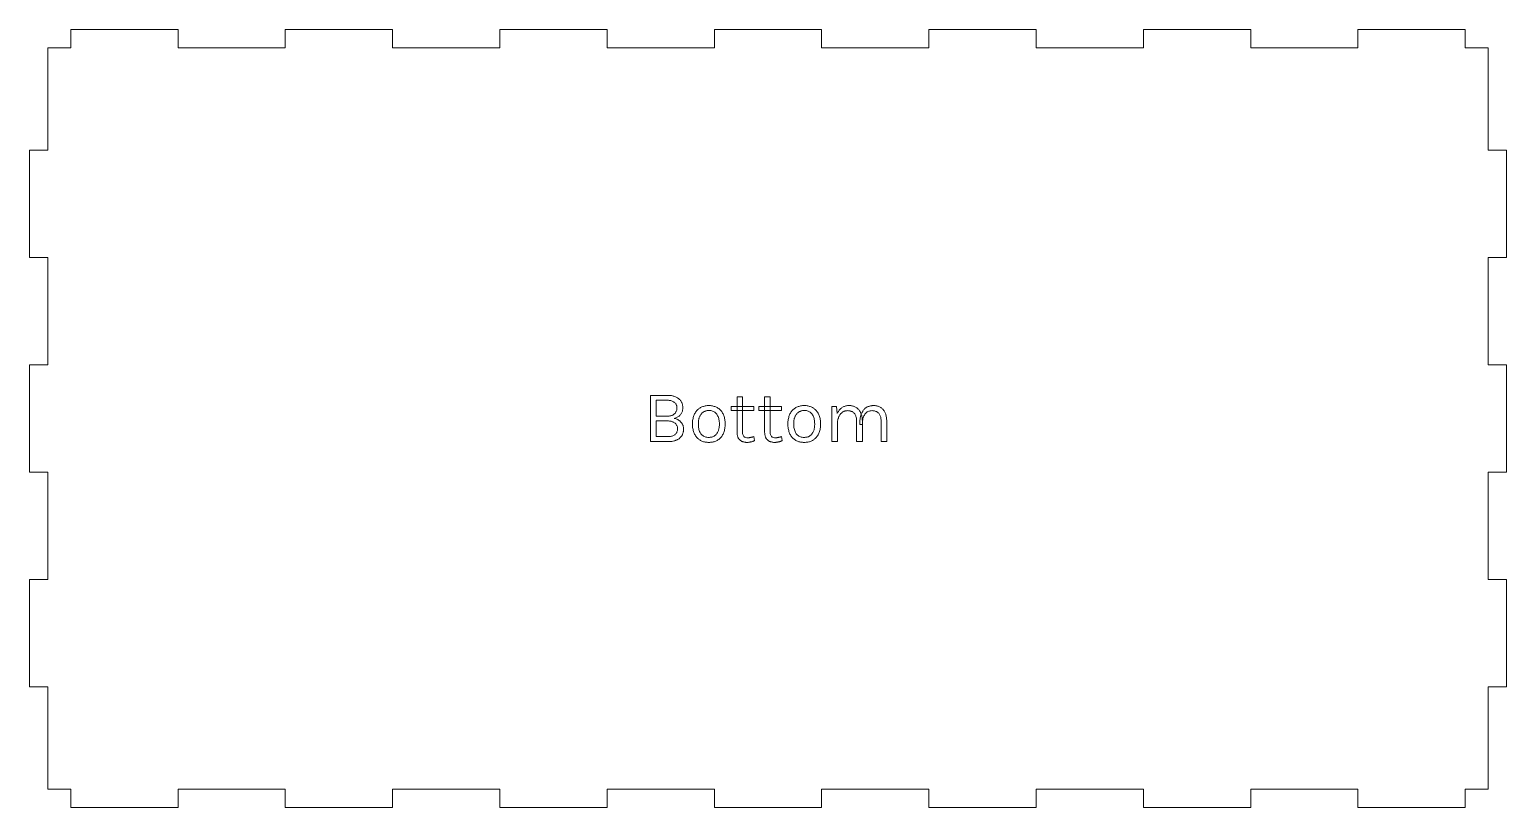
# Model space of a CAD drawing. Extents: x 0 to 19.1, y 0 to 10.4.
# Drawn here: x 9.62 to 19.12, y 0 to 5 of the extents above; entities that cross this region are included whole.
import ezdxf

# ---------------------------------------------------------------- set-up
doc = ezdxf.new("R2010")
doc.units = 0
doc.layers.get('0').update_dxf_attribs({"lineweight": 0})

msp = doc.modelspace()

# ---------------------------------------------------------------- linework, layer by layer
for p, q in [((10.573, 5), (9.883, 5)), ((9.883, 5), (9.883, 4.882)), ((10.573, 4.882), (10.573, 5)), ((11.953, 5), (11.263, 5)), ((11.263, 5), (11.263, 4.882)), ((11.953, 4.882), (11.953, 5)), ((13.333, 5), (12.643, 5)), ((12.643, 5), (12.643, 4.882)), ((13.333, 4.882), (13.333, 5)), ((14.713, 5), (14.023, 5)), ((14.023, 5), (14.023, 4.882)), ((14.713, 4.882), (14.713, 5)), ((16.093, 5), (15.403, 5)), ((15.403, 5), (15.403, 4.882)), ((16.093, 4.882), (16.093, 5)), ((17.473, 5), (16.783, 5)), ((16.783, 5), (16.783, 4.882)), ((17.473, 4.882), (17.473, 5)), ((18.853, 5), (18.163, 5)), ((18.163, 5), (18.163, 4.882)), ((18.853, 4.882), (18.853, 5)), ((9.883, 4.882), (9.736, 4.882)), ((9.736, 4.882), (9.736, 4.225)), ((11.263, 4.882), (10.573, 4.882)), ((12.643, 4.882), (11.953, 4.882)), ((14.023, 4.882), (13.333, 4.882)), ((15.403, 4.882), (14.713, 4.882)), ((16.783, 4.882), (16.093, 4.882)), ((18.163, 4.882), (17.473, 4.882)), ((19, 4.882), (18.853, 4.882)), ((19, 4.225), (19, 4.882)), ((9.736, 4.225), (9.618, 4.225)), ((9.618, 4.225), (9.618, 3.535)), ((19.118, 4.225), (19, 4.225)), ((19.118, 3.535), (19.118, 4.225)), ((9.618, 3.535), (9.736, 3.535)), ((9.736, 3.535), (9.736, 2.845)), ((19, 2.845), (19, 3.535)), ((19, 3.535), (19.118, 3.535)), ((9.736, 2.845), (9.618, 2.845)), ((9.618, 2.845), (9.618, 2.155)), ((19.118, 2.845), (19, 2.845)), ((19.118, 2.155), (19.118, 2.845)), ((13.612, 2.352), (13.612, 2.648)), ((13.612, 2.648), (13.723, 2.648)), ((13.722, 2.617), (13.649, 2.617)), ((13.649, 2.617), (13.649, 2.516)), ((13.728, 2.617), (13.722, 2.617)), ((13.722, 2.617), (13.722, 2.617)), ((13.722, 2.617), (13.722, 2.617)), ((13.723, 2.648), (13.73, 2.648)), ((13.733, 2.616), (13.728, 2.617)), ((13.73, 2.648), (13.736, 2.648)), ((13.738, 2.616), (13.733, 2.616)), ((13.736, 2.648), (13.742, 2.647)), ((13.743, 2.615), (13.738, 2.616)), ((13.742, 2.647), (13.748, 2.647)), ((13.747, 2.613), (13.743, 2.615)), ((13.752, 2.612), (13.747, 2.613)), ((13.748, 2.647), (13.753, 2.646)), ((13.756, 2.61), (13.752, 2.612)), ((13.753, 2.646), (13.758, 2.644)), ((13.76, 2.608), (13.756, 2.61)), ((13.758, 2.644), (13.763, 2.643)), ((13.763, 2.606), (13.76, 2.608)), ((13.763, 2.643), (13.768, 2.641)), ((13.766, 2.604), (13.763, 2.606)), ((13.769, 2.601), (13.766, 2.604)), ((13.768, 2.641), (13.773, 2.64)), ((13.772, 2.598), (13.769, 2.601)), ((13.775, 2.595), (13.772, 2.598)), ((13.773, 2.64), (13.777, 2.638)), ((13.777, 2.592), (13.775, 2.595)), ((13.777, 2.638), (13.782, 2.635)), ((13.778, 2.588), (13.777, 2.592)), ((13.78, 2.584), (13.778, 2.588)), ((13.781, 2.581), (13.78, 2.584)), ((13.782, 2.576), (13.781, 2.581)), ((13.782, 2.635), (13.786, 2.633)), ((13.782, 2.572), (13.782, 2.576)), ((13.782, 2.568), (13.782, 2.572)), ((13.782, 2.563), (13.782, 2.568)), ((13.782, 2.568), (13.782, 2.568)), ((13.786, 2.633), (13.789, 2.631)), ((13.789, 2.631), (13.793, 2.628)), ((13.793, 2.628), (13.796, 2.625)), ((13.796, 2.625), (13.799, 2.622)), ((13.799, 2.622), (13.802, 2.619)), ((13.802, 2.619), (13.805, 2.616)), ((13.805, 2.616), (13.807, 2.613)), ((13.807, 2.613), (13.809, 2.609)), ((13.809, 2.609), (13.812, 2.606)), ((13.812, 2.606), (13.813, 2.602)), ((13.813, 2.602), (13.815, 2.598)), ((13.815, 2.598), (13.816, 2.595)), ((13.816, 2.595), (13.817, 2.591)), ((13.817, 2.591), (13.818, 2.587)), ((13.818, 2.587), (13.819, 2.583)), ((13.819, 2.583), (13.82, 2.579)), ((13.82, 2.579), (13.82, 2.575)), ((13.82, 2.575), (13.82, 2.571)), ((13.82, 2.571), (13.82, 2.571)), ((13.82, 2.571), (13.82, 2.566)), ((13.82, 2.566), (13.82, 2.561)), ((13.924, 2.564), (13.929, 2.567)), ((13.929, 2.567), (13.933, 2.57)), ((13.933, 2.57), (13.938, 2.572)), ((13.938, 2.572), (13.943, 2.575)), ((13.943, 2.575), (13.948, 2.577)), ((13.948, 2.577), (13.953, 2.578)), ((13.953, 2.578), (13.959, 2.58)), ((13.959, 2.58), (13.964, 2.581)), ((13.964, 2.581), (13.97, 2.582)), ((13.97, 2.582), (13.976, 2.583)), ((13.976, 2.583), (13.982, 2.583)), ((13.982, 2.583), (13.988, 2.583)), ((13.988, 2.583), (13.988, 2.583)), ((13.988, 2.583), (13.994, 2.583)), ((13.994, 2.583), (13.999, 2.583)), ((13.999, 2.583), (14.005, 2.582)), ((14.005, 2.582), (14.011, 2.581)), ((14.011, 2.581), (14.016, 2.58)), ((14.016, 2.58), (14.022, 2.578)), ((14.022, 2.578), (14.027, 2.577)), ((14.027, 2.577), (14.032, 2.575)), ((14.032, 2.575), (14.037, 2.572)), ((14.037, 2.572), (14.042, 2.57)), ((14.042, 2.57), (14.046, 2.567)), ((14.046, 2.567), (14.051, 2.564)), ((14.132, 2.552), (14.132, 2.577)), ((14.132, 2.577), (14.277, 2.577)), ((14.169, 2.41), (14.169, 2.64)), ((14.169, 2.64), (14.205, 2.64)), ((14.205, 2.64), (14.205, 2.411)), ((14.277, 2.577), (14.277, 2.552)), ((14.31, 2.552), (14.31, 2.577)), ((14.31, 2.577), (14.454, 2.577)), ((14.346, 2.41), (14.346, 2.64)), ((14.346, 2.64), (14.383, 2.64)), ((14.383, 2.64), (14.383, 2.411)), ((14.454, 2.577), (14.454, 2.552)), ((14.538, 2.564), (14.542, 2.567)), ((14.542, 2.567), (14.547, 2.57)), ((14.547, 2.57), (14.552, 2.572)), ((14.552, 2.572), (14.557, 2.575)), ((14.557, 2.575), (14.562, 2.577)), ((14.562, 2.577), (14.567, 2.578)), ((14.567, 2.578), (14.572, 2.58)), ((14.572, 2.58), (14.578, 2.581)), ((14.578, 2.581), (14.583, 2.582)), ((14.583, 2.582), (14.589, 2.583)), ((14.589, 2.583), (14.595, 2.583)), ((14.595, 2.583), (14.601, 2.583)), ((14.601, 2.583), (14.601, 2.583)), ((14.601, 2.583), (14.607, 2.583)), ((14.607, 2.583), (14.613, 2.583)), ((14.613, 2.583), (14.619, 2.582)), ((14.619, 2.582), (14.624, 2.581)), ((14.624, 2.581), (14.63, 2.58)), ((14.63, 2.58), (14.635, 2.578)), ((14.635, 2.578), (14.64, 2.577)), ((14.64, 2.577), (14.645, 2.575)), ((14.645, 2.575), (14.65, 2.572)), ((14.65, 2.572), (14.655, 2.57)), ((14.655, 2.57), (14.66, 2.567)), ((14.66, 2.567), (14.664, 2.564)), ((14.778, 2.352), (14.778, 2.577)), ((14.778, 2.577), (14.809, 2.577)), ((14.809, 2.577), (14.813, 2.532)), ((14.836, 2.564), (14.84, 2.567)), ((14.84, 2.567), (14.843, 2.57)), ((14.843, 2.57), (14.847, 2.572)), ((14.847, 2.572), (14.851, 2.575)), ((14.851, 2.575), (14.856, 2.577)), ((14.856, 2.577), (14.86, 2.578)), ((14.86, 2.578), (14.864, 2.58)), ((14.864, 2.58), (14.869, 2.581)), ((14.869, 2.581), (14.874, 2.582)), ((14.874, 2.582), (14.879, 2.583)), ((14.879, 2.583), (14.884, 2.583)), ((14.884, 2.583), (14.889, 2.583)), ((14.889, 2.583), (14.889, 2.583)), ((14.889, 2.583), (14.895, 2.583)), ((14.895, 2.583), (14.9, 2.583)), ((14.9, 2.583), (14.905, 2.582)), ((14.905, 2.582), (14.91, 2.581)), ((14.91, 2.581), (14.914, 2.58)), ((14.914, 2.58), (14.919, 2.579)), ((14.919, 2.579), (14.923, 2.577)), ((14.923, 2.577), (14.927, 2.576)), ((14.927, 2.576), (14.931, 2.573)), ((14.931, 2.573), (14.935, 2.571)), ((14.935, 2.571), (14.939, 2.569)), ((14.939, 2.569), (14.942, 2.566)), ((14.942, 2.566), (14.946, 2.563)), ((14.991, 2.564), (14.994, 2.566)), ((14.994, 2.566), (14.997, 2.568)), ((14.997, 2.568), (15, 2.57)), ((15, 2.57), (15.003, 2.572)), ((15.003, 2.572), (15.006, 2.574)), ((15.006, 2.574), (15.009, 2.576)), ((15.009, 2.576), (15.013, 2.577)), ((15.013, 2.577), (15.016, 2.578)), ((15.016, 2.578), (15.02, 2.579)), ((15.02, 2.579), (15.023, 2.58)), ((15.023, 2.58), (15.027, 2.581)), ((15.027, 2.581), (15.031, 2.582)), ((15.031, 2.582), (15.035, 2.582)), ((15.035, 2.582), (15.039, 2.583)), ((15.039, 2.583), (15.043, 2.583)), ((15.043, 2.583), (15.047, 2.583)), ((15.047, 2.583), (15.047, 2.583)), ((15.047, 2.583), (15.052, 2.583)), ((15.052, 2.583), (15.057, 2.583)), ((15.057, 2.583), (15.062, 2.582)), ((15.062, 2.582), (15.067, 2.581)), ((15.067, 2.581), (15.072, 2.58)), ((15.072, 2.58), (15.076, 2.579)), ((15.076, 2.579), (15.08, 2.577)), ((15.08, 2.577), (15.085, 2.576)), ((15.085, 2.576), (15.089, 2.573)), ((15.089, 2.573), (15.093, 2.571)), ((15.093, 2.571), (15.096, 2.569)), ((15.096, 2.569), (15.1, 2.566)), ((15.1, 2.566), (15.103, 2.563)), ((13.649, 2.516), (13.722, 2.516)), ((13.649, 2.484), (13.649, 2.384)), ((13.723, 2.484), (13.649, 2.484)), ((13.649, 2.484), (13.649, 2.484)), ((13.722, 2.516), (13.727, 2.516)), ((13.729, 2.484), (13.723, 2.484)), ((13.723, 2.484), (13.723, 2.484)), ((13.727, 2.516), (13.732, 2.516)), ((13.735, 2.483), (13.729, 2.484)), ((13.732, 2.516), (13.737, 2.517)), ((13.74, 2.483), (13.735, 2.483)), ((13.737, 2.517), (13.742, 2.518)), ((13.745, 2.482), (13.74, 2.483)), ((13.742, 2.518), (13.747, 2.519)), ((13.75, 2.481), (13.745, 2.482)), ((13.747, 2.519), (13.751, 2.52)), ((13.755, 2.479), (13.75, 2.481)), ((13.751, 2.52), (13.755, 2.522)), ((13.755, 2.522), (13.759, 2.524)), ((13.759, 2.477), (13.755, 2.479)), ((13.759, 2.524), (13.763, 2.527)), ((13.763, 2.475), (13.759, 2.477)), ((13.763, 2.527), (13.766, 2.529)), ((13.767, 2.473), (13.763, 2.475)), ((13.769, 2.502), (13.764, 2.501)), ((13.764, 2.501), (13.764, 2.501)), ((13.764, 2.501), (13.767, 2.5)), ((13.766, 2.529), (13.769, 2.532)), ((13.767, 2.5), (13.771, 2.5)), ((13.77, 2.47), (13.767, 2.473)), ((13.769, 2.532), (13.772, 2.535)), ((13.775, 2.504), (13.769, 2.502)), ((13.773, 2.468), (13.77, 2.47)), ((13.771, 2.5), (13.774, 2.499)), ((13.772, 2.535), (13.774, 2.538)), ((13.774, 2.538), (13.776, 2.542)), ((13.774, 2.499), (13.778, 2.498)), ((13.78, 2.506), (13.775, 2.504)), ((13.776, 2.542), (13.778, 2.546)), ((13.778, 2.546), (13.78, 2.55)), ((13.778, 2.498), (13.781, 2.496)), ((13.78, 2.55), (13.781, 2.554)), ((13.784, 2.508), (13.78, 2.506)), ((13.781, 2.554), (13.782, 2.558)), ((13.781, 2.496), (13.784, 2.495)), ((13.782, 2.558), (13.782, 2.563)), ((13.789, 2.511), (13.784, 2.508)), ((13.784, 2.495), (13.787, 2.493)), ((13.787, 2.493), (13.79, 2.492)), ((13.793, 2.513), (13.789, 2.511)), ((13.79, 2.492), (13.793, 2.49)), ((13.796, 2.516), (13.793, 2.513)), ((13.793, 2.49), (13.796, 2.488)), ((13.8, 2.52), (13.796, 2.516)), ((13.796, 2.488), (13.799, 2.486)), ((13.799, 2.486), (13.801, 2.484)), ((13.803, 2.523), (13.8, 2.52)), ((13.801, 2.484), (13.804, 2.482)), ((13.806, 2.527), (13.803, 2.523)), ((13.804, 2.482), (13.806, 2.479)), ((13.809, 2.53), (13.806, 2.527)), ((13.806, 2.479), (13.808, 2.477)), ((13.808, 2.477), (13.81, 2.474)), ((13.811, 2.534), (13.809, 2.53)), ((13.81, 2.474), (13.812, 2.472)), ((13.813, 2.538), (13.811, 2.534)), ((13.812, 2.472), (13.814, 2.469)), ((13.815, 2.543), (13.813, 2.538)), ((13.817, 2.547), (13.815, 2.543)), ((13.818, 2.552), (13.817, 2.547)), ((13.819, 2.556), (13.818, 2.552)), ((13.82, 2.561), (13.819, 2.556)), ((13.882, 2.472), (13.883, 2.48)), ((13.882, 2.465), (13.882, 2.472)), ((13.883, 2.487), (13.884, 2.494)), ((13.883, 2.48), (13.883, 2.487)), ((13.884, 2.494), (13.886, 2.5)), ((13.886, 2.5), (13.887, 2.507)), ((13.887, 2.507), (13.889, 2.513)), ((13.889, 2.513), (13.891, 2.519)), ((13.891, 2.519), (13.893, 2.524)), ((13.893, 2.524), (13.896, 2.53)), ((13.896, 2.53), (13.899, 2.535)), ((13.899, 2.535), (13.902, 2.54)), ((13.902, 2.54), (13.905, 2.545)), ((13.905, 2.545), (13.909, 2.549)), ((13.909, 2.549), (13.912, 2.553)), ((13.912, 2.553), (13.916, 2.557)), ((13.916, 2.557), (13.92, 2.56)), ((13.92, 2.56), (13.924, 2.564)), ((13.921, 2.48), (13.92, 2.475)), ((13.92, 2.475), (13.92, 2.47)), ((13.92, 2.47), (13.92, 2.465)), ((13.922, 2.49), (13.921, 2.485)), ((13.921, 2.485), (13.921, 2.48)), ((13.923, 2.494), (13.922, 2.49)), ((13.924, 2.499), (13.923, 2.494)), ((13.925, 2.503), (13.924, 2.499)), ((13.926, 2.507), (13.925, 2.503)), ((13.928, 2.511), (13.926, 2.507)), ((13.93, 2.515), (13.928, 2.511)), ((13.931, 2.518), (13.93, 2.515)), ((13.933, 2.522), (13.931, 2.518)), ((13.935, 2.525), (13.933, 2.522)), ((13.938, 2.528), (13.935, 2.525)), ((13.94, 2.531), (13.938, 2.528)), ((13.943, 2.534), (13.94, 2.531)), ((13.945, 2.536), (13.943, 2.534)), ((13.948, 2.539), (13.945, 2.536)), ((13.951, 2.541), (13.948, 2.539)), ((13.954, 2.543), (13.951, 2.541)), ((13.957, 2.545), (13.954, 2.543)), ((13.961, 2.546), (13.957, 2.545)), ((13.964, 2.548), (13.961, 2.546)), ((13.968, 2.549), (13.964, 2.548)), ((13.972, 2.55), (13.968, 2.549)), ((13.976, 2.551), (13.972, 2.55)), ((13.98, 2.551), (13.976, 2.551)), ((13.984, 2.551), (13.98, 2.551)), ((13.989, 2.551), (13.984, 2.551)), ((13.995, 2.551), (13.989, 2.551)), ((13.989, 2.551), (13.989, 2.551)), ((14.001, 2.551), (13.995, 2.551)), ((14.007, 2.549), (14.001, 2.551)), ((14.012, 2.548), (14.007, 2.549)), ((14.018, 2.546), (14.012, 2.548)), ((14.022, 2.543), (14.018, 2.546)), ((14.027, 2.54), (14.022, 2.543)), ((14.031, 2.537), (14.027, 2.54)), ((14.035, 2.533), (14.031, 2.537)), ((14.038, 2.528), (14.035, 2.533)), ((14.042, 2.523), (14.038, 2.528)), ((14.044, 2.518), (14.042, 2.523)), ((14.047, 2.513), (14.044, 2.518)), ((14.049, 2.507), (14.047, 2.513)), ((14.051, 2.501), (14.049, 2.507)), ((14.051, 2.564), (14.055, 2.56)), ((14.052, 2.494), (14.051, 2.501)), ((14.054, 2.487), (14.052, 2.494)), ((14.054, 2.48), (14.054, 2.487)), ((14.055, 2.472), (14.054, 2.48)), ((14.055, 2.56), (14.059, 2.557)), ((14.055, 2.465), (14.055, 2.472)), ((14.059, 2.557), (14.063, 2.553)), ((14.063, 2.553), (14.066, 2.549)), ((14.066, 2.549), (14.07, 2.545)), ((14.07, 2.545), (14.073, 2.54)), ((14.073, 2.54), (14.076, 2.535)), ((14.076, 2.535), (14.079, 2.53)), ((14.079, 2.53), (14.081, 2.524)), ((14.081, 2.524), (14.084, 2.519)), ((14.084, 2.519), (14.086, 2.513)), ((14.086, 2.513), (14.088, 2.507)), ((14.088, 2.507), (14.089, 2.5)), ((14.089, 2.5), (14.09, 2.494)), ((14.09, 2.494), (14.091, 2.487)), ((14.091, 2.487), (14.092, 2.48)), ((14.092, 2.48), (14.092, 2.472)), ((14.092, 2.472), (14.092, 2.465)), ((14.277, 2.552), (14.132, 2.552)), ((14.277, 2.552), (14.277, 2.552)), ((14.454, 2.552), (14.31, 2.552)), ((14.454, 2.552), (14.454, 2.552)), ((14.496, 2.48), (14.497, 2.487)), ((14.496, 2.472), (14.496, 2.48)), ((14.496, 2.465), (14.496, 2.472)), ((14.497, 2.487), (14.498, 2.494)), ((14.498, 2.494), (14.499, 2.5)), ((14.499, 2.5), (14.501, 2.507)), ((14.501, 2.507), (14.502, 2.513)), ((14.502, 2.513), (14.504, 2.519)), ((14.504, 2.519), (14.507, 2.524)), ((14.507, 2.524), (14.509, 2.53)), ((14.509, 2.53), (14.512, 2.535)), ((14.512, 2.535), (14.515, 2.54)), ((14.515, 2.54), (14.519, 2.545)), ((14.519, 2.545), (14.522, 2.549)), ((14.522, 2.549), (14.526, 2.553)), ((14.526, 2.553), (14.529, 2.557)), ((14.529, 2.557), (14.534, 2.56)), ((14.534, 2.56), (14.538, 2.564)), ((14.535, 2.485), (14.534, 2.48)), ((14.534, 2.48), (14.534, 2.475)), ((14.534, 2.475), (14.534, 2.47)), ((14.534, 2.47), (14.534, 2.465)), ((14.536, 2.494), (14.535, 2.49)), ((14.535, 2.49), (14.535, 2.485)), ((14.537, 2.499), (14.536, 2.494)), ((14.539, 2.503), (14.537, 2.499)), ((14.54, 2.507), (14.539, 2.503)), ((14.541, 2.511), (14.54, 2.507)), ((14.543, 2.515), (14.541, 2.511)), ((14.545, 2.518), (14.543, 2.515)), ((14.547, 2.522), (14.545, 2.518)), ((14.549, 2.525), (14.547, 2.522)), ((14.551, 2.528), (14.549, 2.525)), ((14.554, 2.531), (14.551, 2.528)), ((14.556, 2.534), (14.554, 2.531)), ((14.559, 2.536), (14.556, 2.534)), ((14.562, 2.539), (14.559, 2.536)), ((14.565, 2.541), (14.562, 2.539)), ((14.568, 2.543), (14.565, 2.541)), ((14.571, 2.545), (14.568, 2.543)), ((14.574, 2.546), (14.571, 2.545)), ((14.578, 2.548), (14.574, 2.546)), ((14.582, 2.549), (14.578, 2.548)), ((14.585, 2.55), (14.582, 2.549)), ((14.589, 2.551), (14.585, 2.55)), ((14.593, 2.551), (14.589, 2.551)), ((14.598, 2.551), (14.593, 2.551)), ((14.602, 2.551), (14.598, 2.551)), ((14.608, 2.551), (14.602, 2.551)), ((14.602, 2.551), (14.602, 2.551)), ((14.615, 2.551), (14.608, 2.551)), ((14.62, 2.549), (14.615, 2.551)), ((14.626, 2.548), (14.62, 2.549)), ((14.631, 2.546), (14.626, 2.548)), ((14.636, 2.543), (14.631, 2.546)), ((14.64, 2.54), (14.636, 2.543)), ((14.644, 2.537), (14.64, 2.54)), ((14.648, 2.533), (14.644, 2.537)), ((14.652, 2.528), (14.648, 2.533)), ((14.655, 2.523), (14.652, 2.528)), ((14.658, 2.518), (14.655, 2.523)), ((14.66, 2.513), (14.658, 2.518)), ((14.663, 2.507), (14.66, 2.513)), ((14.664, 2.501), (14.663, 2.507)), ((14.664, 2.564), (14.668, 2.56)), ((14.666, 2.494), (14.664, 2.501)), ((14.667, 2.487), (14.666, 2.494)), ((14.668, 2.48), (14.667, 2.487)), ((14.668, 2.56), (14.672, 2.557)), ((14.668, 2.472), (14.668, 2.48)), ((14.669, 2.465), (14.668, 2.472)), ((14.672, 2.557), (14.676, 2.553)), ((14.676, 2.553), (14.68, 2.549)), ((14.68, 2.549), (14.683, 2.545)), ((14.683, 2.545), (14.687, 2.54)), ((14.687, 2.54), (14.69, 2.535)), ((14.69, 2.535), (14.692, 2.53)), ((14.692, 2.53), (14.695, 2.524)), ((14.695, 2.524), (14.697, 2.519)), ((14.697, 2.519), (14.699, 2.513)), ((14.699, 2.513), (14.701, 2.507)), ((14.701, 2.507), (14.703, 2.5)), ((14.703, 2.5), (14.704, 2.494)), ((14.704, 2.494), (14.705, 2.487)), ((14.705, 2.487), (14.705, 2.48)), ((14.705, 2.48), (14.706, 2.472)), ((14.706, 2.472), (14.706, 2.465)), ((14.813, 2.532), (14.816, 2.537)), ((14.815, 2.47), (14.814, 2.464)), ((14.816, 2.48), (14.815, 2.475)), ((14.815, 2.475), (14.815, 2.47)), ((14.816, 2.537), (14.818, 2.541)), ((14.817, 2.49), (14.816, 2.485)), ((14.816, 2.485), (14.816, 2.48)), ((14.818, 2.495), (14.817, 2.49)), ((14.818, 2.541), (14.821, 2.546)), ((14.82, 2.499), (14.818, 2.495)), ((14.821, 2.503), (14.82, 2.499)), ((14.821, 2.546), (14.823, 2.55)), ((14.822, 2.508), (14.821, 2.503)), ((14.824, 2.512), (14.822, 2.508)), ((14.823, 2.55), (14.826, 2.554)), ((14.826, 2.516), (14.824, 2.512)), ((14.826, 2.554), (14.829, 2.558)), ((14.828, 2.519), (14.826, 2.516)), ((14.83, 2.523), (14.828, 2.519)), ((14.829, 2.558), (14.833, 2.561)), ((14.832, 2.526), (14.83, 2.523)), ((14.835, 2.529), (14.832, 2.526)), ((14.833, 2.561), (14.836, 2.564)), ((14.837, 2.532), (14.835, 2.529)), ((14.84, 2.535), (14.837, 2.532)), ((14.842, 2.537), (14.84, 2.535)), ((14.845, 2.539), (14.842, 2.537)), ((14.848, 2.542), (14.845, 2.539)), ((14.851, 2.543), (14.848, 2.542)), ((14.855, 2.545), (14.851, 2.543)), ((14.858, 2.547), (14.855, 2.545)), ((14.862, 2.548), (14.858, 2.547)), ((14.865, 2.549), (14.862, 2.548)), ((14.869, 2.55), (14.865, 2.549)), ((14.873, 2.55), (14.869, 2.55)), ((14.877, 2.55), (14.873, 2.55)), ((14.881, 2.551), (14.877, 2.55)), ((14.886, 2.55), (14.881, 2.551)), ((14.881, 2.551), (14.881, 2.551)), ((14.891, 2.55), (14.886, 2.55)), ((14.896, 2.549), (14.891, 2.55)), ((14.9, 2.548), (14.896, 2.549)), ((14.904, 2.546), (14.9, 2.548)), ((14.909, 2.544), (14.904, 2.546)), ((14.912, 2.542), (14.909, 2.544)), ((14.916, 2.54), (14.912, 2.542)), ((14.919, 2.537), (14.916, 2.54)), ((14.923, 2.534), (14.919, 2.537)), ((14.926, 2.53), (14.923, 2.534)), ((14.928, 2.526), (14.926, 2.53)), ((14.931, 2.522), (14.928, 2.526)), ((14.933, 2.518), (14.931, 2.522)), ((14.934, 2.513), (14.933, 2.518)), ((14.936, 2.508), (14.934, 2.513)), ((14.937, 2.502), (14.936, 2.508)), ((14.938, 2.497), (14.937, 2.502)), ((14.938, 2.491), (14.938, 2.497)), ((14.938, 2.484), (14.938, 2.491)), ((14.938, 2.352), (14.938, 2.484)), ((14.946, 2.563), (14.949, 2.56)), ((14.949, 2.56), (14.952, 2.557)), ((14.952, 2.557), (14.955, 2.553)), ((14.955, 2.553), (14.957, 2.549)), ((14.957, 2.549), (14.96, 2.546)), ((14.958, 2.484), (14.959, 2.49)), ((14.958, 2.479), (14.958, 2.484)), ((14.958, 2.473), (14.958, 2.479)), ((14.958, 2.467), (14.958, 2.473)), ((14.959, 2.49), (14.96, 2.495)), ((14.96, 2.546), (14.962, 2.541)), ((14.96, 2.5), (14.961, 2.505)), ((14.96, 2.495), (14.96, 2.5)), ((14.961, 2.505), (14.962, 2.51)), ((14.962, 2.541), (14.964, 2.537)), ((14.962, 2.51), (14.964, 2.515)), ((14.964, 2.537), (14.966, 2.533)), ((14.964, 2.515), (14.965, 2.519)), ((14.965, 2.519), (14.966, 2.524)), ((14.966, 2.533), (14.968, 2.528)), ((14.966, 2.524), (14.968, 2.528)), ((14.968, 2.528), (14.969, 2.532)), ((14.968, 2.528), (14.97, 2.523)), ((14.969, 2.532), (14.971, 2.536)), ((14.97, 2.523), (14.971, 2.518)), ((14.971, 2.536), (14.973, 2.539)), ((14.971, 2.518), (14.972, 2.513)), ((14.972, 2.513), (14.973, 2.507)), ((14.973, 2.539), (14.975, 2.543)), ((14.973, 2.507), (14.974, 2.502)), ((14.974, 2.502), (14.974, 2.496)), ((14.974, 2.496), (14.974, 2.49)), ((14.974, 2.49), (14.975, 2.484)), ((14.975, 2.543), (14.977, 2.546)), ((14.976, 2.485), (14.975, 2.477)), ((14.975, 2.484), (14.975, 2.484)), ((14.975, 2.484), (14.975, 2.352)), ((14.975, 2.477), (14.975, 2.469)), ((14.977, 2.492), (14.976, 2.485)), ((14.977, 2.546), (14.979, 2.55)), ((14.979, 2.499), (14.977, 2.492)), ((14.979, 2.55), (14.981, 2.553)), ((14.98, 2.505), (14.979, 2.499)), ((14.983, 2.511), (14.98, 2.505)), ((14.981, 2.553), (14.984, 2.556)), ((14.985, 2.517), (14.983, 2.511)), ((14.984, 2.556), (14.986, 2.559)), ((14.988, 2.522), (14.985, 2.517)), ((14.986, 2.559), (14.989, 2.561)), ((14.991, 2.527), (14.988, 2.522)), ((14.989, 2.561), (14.991, 2.564)), ((14.994, 2.531), (14.991, 2.527)), ((14.998, 2.535), (14.994, 2.531)), ((15.002, 2.539), (14.998, 2.535)), ((15.006, 2.542), (15.002, 2.539)), ((15.011, 2.545), (15.006, 2.542)), ((15.016, 2.547), (15.011, 2.545)), ((15.021, 2.548), (15.016, 2.547)), ((15.026, 2.55), (15.021, 2.548)), ((15.032, 2.55), (15.026, 2.55)), ((15.038, 2.551), (15.032, 2.55)), ((15.043, 2.55), (15.038, 2.551)), ((15.038, 2.551), (15.038, 2.551)), ((15.048, 2.55), (15.043, 2.55)), ((15.053, 2.549), (15.048, 2.55)), ((15.057, 2.548), (15.053, 2.549)), ((15.061, 2.546), (15.057, 2.548)), ((15.065, 2.544), (15.061, 2.546)), ((15.069, 2.542), (15.065, 2.544)), ((15.073, 2.54), (15.069, 2.542)), ((15.076, 2.537), (15.073, 2.54)), ((15.08, 2.534), (15.076, 2.537)), ((15.082, 2.53), (15.08, 2.534)), ((15.085, 2.526), (15.082, 2.53)), ((15.087, 2.522), (15.085, 2.526)), ((15.089, 2.518), (15.087, 2.522)), ((15.091, 2.513), (15.089, 2.518)), ((15.093, 2.508), (15.091, 2.513)), ((15.094, 2.502), (15.093, 2.508)), ((15.094, 2.497), (15.094, 2.502)), ((15.095, 2.491), (15.094, 2.497)), ((15.095, 2.484), (15.095, 2.491)), ((15.095, 2.352), (15.095, 2.484)), ((15.103, 2.563), (15.106, 2.56)), ((15.106, 2.56), (15.109, 2.557)), ((15.109, 2.557), (15.112, 2.553)), ((15.112, 2.553), (15.115, 2.549)), ((15.115, 2.549), (15.117, 2.546)), ((15.117, 2.546), (15.12, 2.541)), ((15.12, 2.541), (15.122, 2.537)), ((15.122, 2.537), (15.124, 2.533)), ((15.124, 2.533), (15.125, 2.528)), ((15.125, 2.528), (15.127, 2.523)), ((15.127, 2.523), (15.128, 2.518)), ((15.128, 2.518), (15.129, 2.513)), ((15.129, 2.513), (15.13, 2.507)), ((15.13, 2.507), (15.131, 2.502)), ((15.131, 2.502), (15.131, 2.496)), ((15.131, 2.496), (15.132, 2.49)), ((15.132, 2.49), (15.132, 2.484)), ((15.132, 2.484), (15.132, 2.484)), ((15.132, 2.484), (15.132, 2.352)), ((13.649, 2.384), (13.723, 2.384)), ((13.723, 2.384), (13.729, 2.384)), ((13.729, 2.384), (13.736, 2.384)), ((13.736, 2.384), (13.741, 2.385)), ((13.741, 2.385), (13.747, 2.386)), ((13.747, 2.386), (13.752, 2.387)), ((13.752, 2.387), (13.756, 2.389)), ((13.756, 2.389), (13.761, 2.391)), ((13.761, 2.391), (13.765, 2.393)), ((13.765, 2.393), (13.768, 2.395)), ((13.768, 2.395), (13.771, 2.398)), ((13.771, 2.398), (13.774, 2.401)), ((13.776, 2.465), (13.773, 2.468)), ((13.774, 2.401), (13.777, 2.404)), ((13.778, 2.461), (13.776, 2.465)), ((13.777, 2.404), (13.779, 2.407)), ((13.78, 2.458), (13.778, 2.461)), ((13.779, 2.407), (13.781, 2.411)), ((13.782, 2.455), (13.78, 2.458)), ((13.781, 2.411), (13.782, 2.414)), ((13.784, 2.451), (13.782, 2.455)), ((13.782, 2.414), (13.784, 2.418)), ((13.785, 2.447), (13.784, 2.451)), ((13.784, 2.418), (13.785, 2.422)), ((13.785, 2.443), (13.785, 2.447)), ((13.786, 2.439), (13.785, 2.443)), ((13.785, 2.422), (13.786, 2.426)), ((13.786, 2.434), (13.786, 2.439)), ((13.786, 2.43), (13.786, 2.434)), ((13.786, 2.434), (13.786, 2.434)), ((13.786, 2.426), (13.786, 2.43)), ((13.801, 2.375), (13.798, 2.372)), ((13.803, 2.377), (13.801, 2.375)), ((13.806, 2.379), (13.803, 2.377)), ((13.808, 2.382), (13.806, 2.379)), ((13.81, 2.384), (13.808, 2.382)), ((13.812, 2.387), (13.81, 2.384)), ((13.813, 2.389), (13.812, 2.387)), ((13.815, 2.392), (13.813, 2.389)), ((13.814, 2.469), (13.816, 2.466)), ((13.817, 2.395), (13.815, 2.392)), ((13.816, 2.466), (13.818, 2.464)), ((13.818, 2.397), (13.817, 2.395)), ((13.818, 2.464), (13.819, 2.461)), ((13.819, 2.4), (13.818, 2.397)), ((13.819, 2.461), (13.82, 2.458)), ((13.82, 2.403), (13.819, 2.4)), ((13.82, 2.458), (13.822, 2.455)), ((13.821, 2.406), (13.82, 2.403)), ((13.822, 2.409), (13.821, 2.406)), ((13.822, 2.455), (13.823, 2.452)), ((13.823, 2.412), (13.822, 2.409)), ((13.823, 2.452), (13.823, 2.448)), ((13.823, 2.448), (13.824, 2.445)), ((13.824, 2.417), (13.823, 2.415)), ((13.823, 2.415), (13.823, 2.412)), ((13.824, 2.445), (13.825, 2.442)), ((13.825, 2.42), (13.824, 2.417)), ((13.825, 2.442), (13.825, 2.439)), ((13.825, 2.439), (13.825, 2.436)), ((13.825, 2.436), (13.825, 2.432)), ((13.825, 2.432), (13.825, 2.432)), ((13.825, 2.432), (13.825, 2.429)), ((13.825, 2.429), (13.825, 2.426)), ((13.825, 2.426), (13.825, 2.423)), ((13.825, 2.423), (13.825, 2.42)), ((13.882, 2.457), (13.882, 2.465)), ((13.882, 2.465), (13.882, 2.465)), ((13.883, 2.45), (13.882, 2.457)), ((13.883, 2.442), (13.883, 2.45)), ((13.884, 2.436), (13.883, 2.442)), ((13.886, 2.429), (13.884, 2.436)), ((13.887, 2.423), (13.886, 2.429)), ((13.889, 2.416), (13.887, 2.423)), ((13.891, 2.41), (13.889, 2.416)), ((13.893, 2.405), (13.891, 2.41)), ((13.896, 2.399), (13.893, 2.405)), ((13.899, 2.394), (13.896, 2.399)), ((13.902, 2.389), (13.899, 2.394)), ((13.905, 2.385), (13.902, 2.389)), ((13.909, 2.38), (13.905, 2.385)), ((13.912, 2.376), (13.909, 2.38)), ((13.916, 2.372), (13.912, 2.376)), ((13.92, 2.465), (13.92, 2.465)), ((13.92, 2.465), (13.92, 2.457)), ((13.92, 2.457), (13.921, 2.449)), ((13.921, 2.449), (13.922, 2.442)), ((13.922, 2.442), (13.923, 2.435)), ((13.923, 2.435), (13.924, 2.429)), ((13.924, 2.429), (13.926, 2.423)), ((13.926, 2.423), (13.928, 2.417)), ((13.928, 2.417), (13.931, 2.411)), ((13.931, 2.411), (13.934, 2.406)), ((13.934, 2.406), (13.937, 2.401)), ((13.937, 2.401), (13.94, 2.397)), ((13.94, 2.397), (13.944, 2.393)), ((13.944, 2.393), (13.949, 2.39)), ((13.949, 2.39), (13.953, 2.386)), ((13.953, 2.386), (13.958, 2.384)), ((13.958, 2.384), (13.963, 2.382)), ((13.963, 2.382), (13.968, 2.38)), ((13.968, 2.38), (13.974, 2.379)), ((13.974, 2.379), (13.98, 2.378)), ((13.98, 2.378), (13.987, 2.378)), ((13.987, 2.378), (13.987, 2.378)), ((13.987, 2.378), (13.991, 2.378)), ((13.987, 2.378), (13.987, 2.378)), ((13.991, 2.378), (13.995, 2.379)), ((13.995, 2.379), (13.999, 2.379)), ((13.999, 2.379), (14.003, 2.38)), ((14.003, 2.38), (14.007, 2.381)), ((14.007, 2.381), (14.011, 2.382)), ((14.011, 2.382), (14.014, 2.383)), ((14.014, 2.383), (14.018, 2.385)), ((14.018, 2.385), (14.021, 2.387)), ((14.021, 2.387), (14.024, 2.389)), ((14.024, 2.389), (14.027, 2.391)), ((14.027, 2.391), (14.03, 2.393)), ((14.03, 2.393), (14.033, 2.396)), ((14.033, 2.396), (14.035, 2.398)), ((14.035, 2.398), (14.037, 2.401)), ((14.037, 2.401), (14.04, 2.404)), ((14.04, 2.404), (14.042, 2.408)), ((14.042, 2.408), (14.044, 2.411)), ((14.044, 2.411), (14.046, 2.415)), ((14.046, 2.415), (14.047, 2.419)), ((14.047, 2.419), (14.049, 2.422)), ((14.049, 2.422), (14.05, 2.427)), ((14.05, 2.427), (14.051, 2.431)), ((14.051, 2.431), (14.052, 2.435)), ((14.052, 2.435), (14.053, 2.44)), ((14.053, 2.44), (14.054, 2.444)), ((14.054, 2.449), (14.055, 2.454)), ((14.054, 2.444), (14.054, 2.449)), ((14.055, 2.459), (14.055, 2.465)), ((14.055, 2.465), (14.055, 2.465)), ((14.055, 2.454), (14.055, 2.459)), ((14.063, 2.376), (14.059, 2.372)), ((14.066, 2.38), (14.063, 2.376)), ((14.07, 2.385), (14.066, 2.38)), ((14.073, 2.389), (14.07, 2.385)), ((14.076, 2.394), (14.073, 2.389)), ((14.079, 2.399), (14.076, 2.394)), ((14.081, 2.405), (14.079, 2.399)), ((14.084, 2.41), (14.081, 2.405)), ((14.086, 2.416), (14.084, 2.41)), ((14.088, 2.423), (14.086, 2.416)), ((14.089, 2.429), (14.088, 2.423)), ((14.09, 2.436), (14.089, 2.429)), ((14.091, 2.442), (14.09, 2.436)), ((14.092, 2.45), (14.091, 2.442)), ((14.092, 2.465), (14.092, 2.465)), ((14.092, 2.465), (14.092, 2.457)), ((14.092, 2.457), (14.092, 2.45)), ((14.169, 2.406), (14.169, 2.41)), ((14.169, 2.41), (14.169, 2.41)), ((14.169, 2.402), (14.169, 2.406)), ((14.17, 2.398), (14.169, 2.402)), ((14.17, 2.394), (14.17, 2.398)), ((14.171, 2.39), (14.17, 2.394)), ((14.172, 2.387), (14.171, 2.39)), ((14.173, 2.383), (14.172, 2.387)), ((14.174, 2.38), (14.173, 2.383)), ((14.176, 2.377), (14.174, 2.38)), ((14.177, 2.374), (14.176, 2.377)), ((14.205, 2.411), (14.205, 2.404)), ((14.205, 2.404), (14.206, 2.398)), ((14.206, 2.398), (14.208, 2.393)), ((14.208, 2.393), (14.21, 2.388)), ((14.21, 2.388), (14.213, 2.384)), ((14.213, 2.384), (14.217, 2.381)), ((14.217, 2.381), (14.221, 2.379)), ((14.221, 2.379), (14.226, 2.377)), ((14.226, 2.377), (14.232, 2.376)), ((14.232, 2.376), (14.238, 2.376)), ((14.238, 2.376), (14.238, 2.376)), ((14.238, 2.376), (14.24, 2.376)), ((14.24, 2.376), (14.242, 2.376)), ((14.242, 2.376), (14.244, 2.376)), ((14.244, 2.376), (14.245, 2.376)), ((14.245, 2.376), (14.247, 2.376)), ((14.247, 2.376), (14.249, 2.377)), ((14.249, 2.377), (14.251, 2.377)), ((14.251, 2.377), (14.253, 2.377)), ((14.253, 2.377), (14.255, 2.377)), ((14.255, 2.377), (14.257, 2.378)), ((14.257, 2.378), (14.258, 2.378)), ((14.258, 2.378), (14.26, 2.379)), ((14.26, 2.379), (14.262, 2.379)), ((14.262, 2.379), (14.264, 2.38)), ((14.264, 2.38), (14.266, 2.381)), ((14.266, 2.381), (14.268, 2.381)), ((14.268, 2.381), (14.27, 2.382)), ((14.27, 2.382), (14.273, 2.383)), ((14.273, 2.383), (14.275, 2.383)), ((14.275, 2.383), (14.277, 2.384)), ((14.277, 2.384), (14.277, 2.384)), ((14.277, 2.384), (14.282, 2.358)), ((14.347, 2.406), (14.346, 2.41)), ((14.346, 2.41), (14.346, 2.41)), ((14.347, 2.402), (14.347, 2.406)), ((14.347, 2.398), (14.347, 2.402)), ((14.348, 2.394), (14.347, 2.398)), ((14.349, 2.39), (14.348, 2.394)), ((14.349, 2.387), (14.349, 2.39)), ((14.351, 2.383), (14.349, 2.387)), ((14.352, 2.38), (14.351, 2.383)), ((14.353, 2.377), (14.352, 2.38)), ((14.355, 2.374), (14.353, 2.377)), ((14.383, 2.411), (14.383, 2.404)), ((14.383, 2.404), (14.384, 2.398)), ((14.384, 2.398), (14.386, 2.393)), ((14.386, 2.393), (14.388, 2.388)), ((14.388, 2.388), (14.391, 2.384)), ((14.391, 2.384), (14.395, 2.381)), ((14.395, 2.381), (14.399, 2.379)), ((14.399, 2.379), (14.404, 2.377)), ((14.404, 2.377), (14.409, 2.376)), ((14.409, 2.376), (14.415, 2.376)), ((14.415, 2.376), (14.415, 2.376)), ((14.415, 2.376), (14.417, 2.376)), ((14.417, 2.376), (14.419, 2.376)), ((14.419, 2.376), (14.421, 2.376)), ((14.421, 2.376), (14.423, 2.376)), ((14.423, 2.376), (14.425, 2.376)), ((14.425, 2.376), (14.427, 2.377)), ((14.427, 2.377), (14.429, 2.377)), ((14.429, 2.377), (14.431, 2.377)), ((14.431, 2.377), (14.432, 2.377)), ((14.432, 2.377), (14.434, 2.378)), ((14.434, 2.378), (14.436, 2.378)), ((14.436, 2.378), (14.438, 2.379)), ((14.438, 2.379), (14.44, 2.379)), ((14.44, 2.379), (14.442, 2.38)), ((14.442, 2.38), (14.444, 2.381)), ((14.444, 2.381), (14.446, 2.381)), ((14.446, 2.381), (14.448, 2.382)), ((14.448, 2.382), (14.45, 2.383)), ((14.45, 2.383), (14.452, 2.383)), ((14.452, 2.383), (14.455, 2.384)), ((14.455, 2.384), (14.455, 2.384)), ((14.455, 2.384), (14.46, 2.358)), ((14.496, 2.457), (14.496, 2.465)), ((14.496, 2.465), (14.496, 2.465)), ((14.496, 2.45), (14.496, 2.457)), ((14.497, 2.442), (14.496, 2.45)), ((14.498, 2.436), (14.497, 2.442)), ((14.499, 2.429), (14.498, 2.436)), ((14.501, 2.423), (14.499, 2.429)), ((14.502, 2.416), (14.501, 2.423)), ((14.504, 2.41), (14.502, 2.416)), ((14.507, 2.405), (14.504, 2.41)), ((14.509, 2.399), (14.507, 2.405)), ((14.512, 2.394), (14.509, 2.399)), ((14.515, 2.389), (14.512, 2.394)), ((14.519, 2.385), (14.515, 2.389)), ((14.522, 2.38), (14.519, 2.385)), ((14.526, 2.376), (14.522, 2.38)), ((14.529, 2.372), (14.526, 2.376)), ((14.534, 2.465), (14.534, 2.465)), ((14.534, 2.465), (14.534, 2.457)), ((14.534, 2.457), (14.534, 2.449)), ((14.534, 2.449), (14.535, 2.442)), ((14.535, 2.442), (14.536, 2.435)), ((14.536, 2.435), (14.538, 2.429)), ((14.538, 2.429), (14.54, 2.423)), ((14.54, 2.423), (14.542, 2.417)), ((14.542, 2.417), (14.544, 2.411)), ((14.544, 2.411), (14.547, 2.406)), ((14.547, 2.406), (14.55, 2.401)), ((14.55, 2.401), (14.554, 2.397)), ((14.554, 2.397), (14.558, 2.393)), ((14.558, 2.393), (14.562, 2.39)), ((14.562, 2.39), (14.566, 2.386)), ((14.566, 2.386), (14.571, 2.384)), ((14.571, 2.384), (14.576, 2.382)), ((14.576, 2.382), (14.582, 2.38)), ((14.582, 2.38), (14.588, 2.379)), ((14.588, 2.379), (14.594, 2.378)), ((14.594, 2.378), (14.6, 2.378)), ((14.6, 2.378), (14.6, 2.378)), ((14.6, 2.378), (14.604, 2.378)), ((14.6, 2.378), (14.6, 2.378)), ((14.604, 2.378), (14.609, 2.379)), ((14.609, 2.379), (14.613, 2.379)), ((14.613, 2.379), (14.617, 2.38)), ((14.617, 2.38), (14.62, 2.381)), ((14.62, 2.381), (14.624, 2.382)), ((14.624, 2.382), (14.628, 2.383)), ((14.628, 2.383), (14.631, 2.385)), ((14.631, 2.385), (14.634, 2.387)), ((14.634, 2.387), (14.637, 2.389)), ((14.637, 2.389), (14.64, 2.391)), ((14.64, 2.391), (14.643, 2.393)), ((14.643, 2.393), (14.646, 2.396)), ((14.646, 2.396), (14.649, 2.398)), ((14.649, 2.398), (14.651, 2.401)), ((14.651, 2.401), (14.653, 2.404)), ((14.653, 2.404), (14.655, 2.408)), ((14.655, 2.408), (14.657, 2.411)), ((14.657, 2.411), (14.659, 2.415)), ((14.659, 2.415), (14.661, 2.419)), ((14.661, 2.419), (14.662, 2.422)), ((14.662, 2.422), (14.664, 2.427)), ((14.664, 2.427), (14.665, 2.431)), ((14.665, 2.431), (14.666, 2.435)), ((14.666, 2.435), (14.667, 2.44)), ((14.667, 2.444), (14.668, 2.449)), ((14.667, 2.44), (14.667, 2.444)), ((14.668, 2.454), (14.669, 2.459)), ((14.668, 2.449), (14.668, 2.454)), ((14.669, 2.459), (14.669, 2.465)), ((14.669, 2.465), (14.669, 2.465)), ((14.676, 2.376), (14.672, 2.372)), ((14.68, 2.38), (14.676, 2.376)), ((14.683, 2.385), (14.68, 2.38)), ((14.687, 2.389), (14.683, 2.385)), ((14.69, 2.394), (14.687, 2.389)), ((14.692, 2.399), (14.69, 2.394)), ((14.695, 2.405), (14.692, 2.399)), ((14.697, 2.41), (14.695, 2.405)), ((14.699, 2.416), (14.697, 2.41)), ((14.701, 2.423), (14.699, 2.416)), ((14.703, 2.429), (14.701, 2.423)), ((14.704, 2.436), (14.703, 2.429)), ((14.705, 2.442), (14.704, 2.436)), ((14.706, 2.457), (14.705, 2.45)), ((14.705, 2.45), (14.705, 2.442)), ((14.706, 2.465), (14.706, 2.465)), ((14.706, 2.465), (14.706, 2.457)), ((14.814, 2.464), (14.814, 2.458)), ((14.814, 2.458), (14.814, 2.458)), ((14.814, 2.458), (14.814, 2.352)), ((14.958, 2.461), (14.958, 2.467)), ((14.975, 2.461), (14.958, 2.461)), ((14.975, 2.469), (14.975, 2.461)), ((14.975, 2.461), (14.975, 2.461)), ((13.723, 2.352), (13.612, 2.352)), ((13.729, 2.352), (13.723, 2.352)), ((13.723, 2.352), (13.723, 2.352)), ((13.723, 2.352), (13.723, 2.352)), ((13.735, 2.352), (13.729, 2.352)), ((13.74, 2.352), (13.735, 2.352)), ((13.745, 2.353), (13.74, 2.352)), ((13.75, 2.353), (13.745, 2.353)), ((13.755, 2.354), (13.75, 2.353)), ((13.759, 2.355), (13.755, 2.354)), ((13.764, 2.356), (13.759, 2.355)), ((13.768, 2.357), (13.764, 2.356)), ((13.772, 2.359), (13.768, 2.357)), ((13.776, 2.36), (13.772, 2.359)), ((13.779, 2.361), (13.776, 2.36)), ((13.783, 2.363), (13.779, 2.361)), ((13.786, 2.365), (13.783, 2.363)), ((13.79, 2.367), (13.786, 2.365)), ((13.793, 2.368), (13.79, 2.367)), ((13.796, 2.37), (13.793, 2.368)), ((13.798, 2.372), (13.796, 2.37)), ((13.92, 2.369), (13.916, 2.372)), ((13.924, 2.365), (13.92, 2.369)), ((13.929, 2.362), (13.924, 2.365)), ((13.933, 2.359), (13.929, 2.362)), ((13.938, 2.357), (13.933, 2.359)), ((13.943, 2.355), (13.938, 2.357)), ((13.948, 2.353), (13.943, 2.355)), ((13.953, 2.351), (13.948, 2.353)), ((13.959, 2.349), (13.953, 2.351)), ((13.964, 2.348), (13.959, 2.349)), ((13.97, 2.347), (13.964, 2.348)), ((13.976, 2.347), (13.97, 2.347)), ((13.982, 2.346), (13.976, 2.347)), ((13.988, 2.346), (13.982, 2.346)), ((13.988, 2.346), (13.988, 2.346)), ((13.994, 2.346), (13.988, 2.346)), ((13.988, 2.346), (13.988, 2.346)), ((13.999, 2.347), (13.994, 2.346)), ((14.005, 2.347), (13.999, 2.347)), ((14.011, 2.348), (14.005, 2.347)), ((14.016, 2.349), (14.011, 2.348)), ((14.022, 2.351), (14.016, 2.349)), ((14.027, 2.353), (14.022, 2.351)), ((14.032, 2.355), (14.027, 2.353)), ((14.037, 2.357), (14.032, 2.355)), ((14.042, 2.359), (14.037, 2.357)), ((14.046, 2.362), (14.042, 2.359)), ((14.051, 2.365), (14.046, 2.362)), ((14.055, 2.369), (14.051, 2.365)), ((14.059, 2.372), (14.055, 2.369)), ((14.179, 2.372), (14.177, 2.374)), ((14.181, 2.369), (14.179, 2.372)), ((14.183, 2.366), (14.181, 2.369)), ((14.185, 2.364), (14.183, 2.366)), ((14.187, 2.362), (14.185, 2.364)), ((14.19, 2.36), (14.187, 2.362)), ((14.192, 2.358), (14.19, 2.36)), ((14.195, 2.356), (14.192, 2.358)), ((14.198, 2.355), (14.195, 2.356)), ((14.2, 2.353), (14.198, 2.355)), ((14.203, 2.352), (14.2, 2.353)), ((14.206, 2.351), (14.203, 2.352)), ((14.21, 2.349), (14.206, 2.351)), ((14.213, 2.349), (14.21, 2.349)), ((14.216, 2.348), (14.213, 2.349)), ((14.219, 2.347), (14.216, 2.348)), ((14.223, 2.347), (14.219, 2.347)), ((14.226, 2.346), (14.223, 2.347)), ((14.23, 2.346), (14.226, 2.346)), ((14.234, 2.346), (14.23, 2.346)), ((14.234, 2.346), (14.234, 2.346)), ((14.236, 2.346), (14.234, 2.346)), ((14.234, 2.346), (14.234, 2.346)), ((14.239, 2.346), (14.236, 2.346)), ((14.241, 2.346), (14.239, 2.346)), ((14.244, 2.347), (14.241, 2.346)), ((14.246, 2.347), (14.244, 2.347)), ((14.249, 2.347), (14.246, 2.347)), ((14.251, 2.348), (14.249, 2.347)), ((14.253, 2.348), (14.251, 2.348)), ((14.256, 2.349), (14.253, 2.348)), ((14.258, 2.349), (14.256, 2.349)), ((14.261, 2.35), (14.258, 2.349)), ((14.263, 2.351), (14.261, 2.35)), ((14.265, 2.351), (14.263, 2.351)), ((14.268, 2.352), (14.265, 2.351)), ((14.27, 2.353), (14.268, 2.352)), ((14.273, 2.354), (14.27, 2.353)), ((14.275, 2.355), (14.273, 2.354)), ((14.277, 2.356), (14.275, 2.355)), ((14.28, 2.357), (14.277, 2.356)), ((14.282, 2.358), (14.28, 2.357)), ((14.357, 2.372), (14.355, 2.374)), ((14.359, 2.369), (14.357, 2.372)), ((14.361, 2.366), (14.359, 2.369)), ((14.363, 2.364), (14.361, 2.366)), ((14.365, 2.362), (14.363, 2.364)), ((14.367, 2.36), (14.365, 2.362)), ((14.37, 2.358), (14.367, 2.36)), ((14.372, 2.356), (14.37, 2.358)), ((14.375, 2.355), (14.372, 2.356)), ((14.378, 2.353), (14.375, 2.355)), ((14.381, 2.352), (14.378, 2.353)), ((14.384, 2.351), (14.381, 2.352)), ((14.387, 2.349), (14.384, 2.351)), ((14.39, 2.349), (14.387, 2.349)), ((14.394, 2.348), (14.39, 2.349)), ((14.397, 2.347), (14.394, 2.348)), ((14.4, 2.347), (14.397, 2.347)), ((14.404, 2.346), (14.4, 2.347)), ((14.408, 2.346), (14.404, 2.346)), ((14.411, 2.346), (14.408, 2.346)), ((14.411, 2.346), (14.411, 2.346)), ((14.414, 2.346), (14.411, 2.346)), ((14.411, 2.346), (14.411, 2.346)), ((14.416, 2.346), (14.414, 2.346)), ((14.419, 2.346), (14.416, 2.346)), ((14.421, 2.347), (14.419, 2.346)), ((14.424, 2.347), (14.421, 2.347)), ((14.426, 2.347), (14.424, 2.347)), ((14.429, 2.348), (14.426, 2.347)), ((14.431, 2.348), (14.429, 2.348)), ((14.433, 2.349), (14.431, 2.348)), ((14.436, 2.349), (14.433, 2.349)), ((14.438, 2.35), (14.436, 2.349)), ((14.441, 2.351), (14.438, 2.35)), ((14.443, 2.351), (14.441, 2.351)), ((14.445, 2.352), (14.443, 2.351)), ((14.448, 2.353), (14.445, 2.352)), ((14.45, 2.354), (14.448, 2.353)), ((14.453, 2.355), (14.45, 2.354)), ((14.455, 2.356), (14.453, 2.355)), ((14.457, 2.357), (14.455, 2.356)), ((14.46, 2.358), (14.457, 2.357)), ((14.534, 2.369), (14.529, 2.372)), ((14.538, 2.365), (14.534, 2.369)), ((14.542, 2.362), (14.538, 2.365)), ((14.547, 2.359), (14.542, 2.362)), ((14.552, 2.357), (14.547, 2.359)), ((14.557, 2.355), (14.552, 2.357)), ((14.562, 2.353), (14.557, 2.355)), ((14.567, 2.351), (14.562, 2.353)), ((14.572, 2.349), (14.567, 2.351)), ((14.578, 2.348), (14.572, 2.349)), ((14.583, 2.347), (14.578, 2.348)), ((14.589, 2.347), (14.583, 2.347)), ((14.595, 2.346), (14.589, 2.347)), ((14.601, 2.346), (14.595, 2.346)), ((14.601, 2.346), (14.601, 2.346)), ((14.607, 2.346), (14.601, 2.346)), ((14.601, 2.346), (14.601, 2.346)), ((14.613, 2.347), (14.607, 2.346)), ((14.619, 2.347), (14.613, 2.347)), ((14.624, 2.348), (14.619, 2.347)), ((14.63, 2.349), (14.624, 2.348)), ((14.635, 2.351), (14.63, 2.349)), ((14.64, 2.353), (14.635, 2.351)), ((14.645, 2.355), (14.64, 2.353)), ((14.65, 2.357), (14.645, 2.355)), ((14.655, 2.359), (14.65, 2.357)), ((14.66, 2.362), (14.655, 2.359)), ((14.664, 2.365), (14.66, 2.362)), ((14.668, 2.369), (14.664, 2.365)), ((14.672, 2.372), (14.668, 2.369)), ((14.814, 2.352), (14.778, 2.352)), ((14.814, 2.352), (14.814, 2.352)), ((14.975, 2.352), (14.938, 2.352)), ((15.132, 2.352), (15.095, 2.352)), ((15.132, 2.352), (15.132, 2.352)), ((9.618, 2.155), (9.736, 2.155)), ((9.736, 2.155), (9.736, 1.465)), ((19, 1.465), (19, 2.155)), ((19, 2.155), (19.118, 2.155)), ((9.736, 1.465), (9.618, 1.465)), ((9.618, 1.465), (9.618, 0.775)), ((19.118, 1.465), (19, 1.465)), ((19.118, 0.775), (19.118, 1.465)), ((9.618, 0.775), (9.736, 0.775)), ((9.736, 0.775), (9.736, 0.118)), ((19, 0.118), (19, 0.775)), ((19, 0.775), (19.118, 0.775)), ((9.736, 0.118), (9.883, 0.118)), ((9.883, 0.118), (9.883, 0)), ((10.573, 0), (10.573, 0.118)), ((10.573, 0.118), (11.263, 0.118)), ((11.263, 0.118), (11.263, 0)), ((11.953, 0), (11.953, 0.118)), ((11.953, 0.118), (12.643, 0.118)), ((12.643, 0.118), (12.643, 0)), ((13.333, 0), (13.333, 0.118)), ((13.333, 0.118), (14.023, 0.118)), ((14.023, 0.118), (14.023, 0)), ((14.713, 0), (14.713, 0.118)), ((14.713, 0.118), (15.403, 0.118)), ((15.403, 0.118), (15.403, 0)), ((16.093, 0), (16.093, 0.118)), ((16.093, 0.118), (16.783, 0.118)), ((16.783, 0.118), (16.783, 0)), ((17.473, 0), (17.473, 0.118)), ((17.473, 0.118), (18.163, 0.118)), ((18.163, 0.118), (18.163, 0)), ((18.853, 0), (18.853, 0.118)), ((18.853, 0.118), (19, 0.118)), ((9.883, 0), (10.573, 0)), ((11.263, 0), (11.953, 0)), ((12.643, 0), (13.333, 0)), ((14.023, 0), (14.713, 0)), ((15.403, 0), (16.093, 0)), ((16.783, 0), (17.473, 0)), ((18.163, 0), (18.853, 0))]:
    msp.add_line(p, q)

doc.saveas('drawing.dxf')
